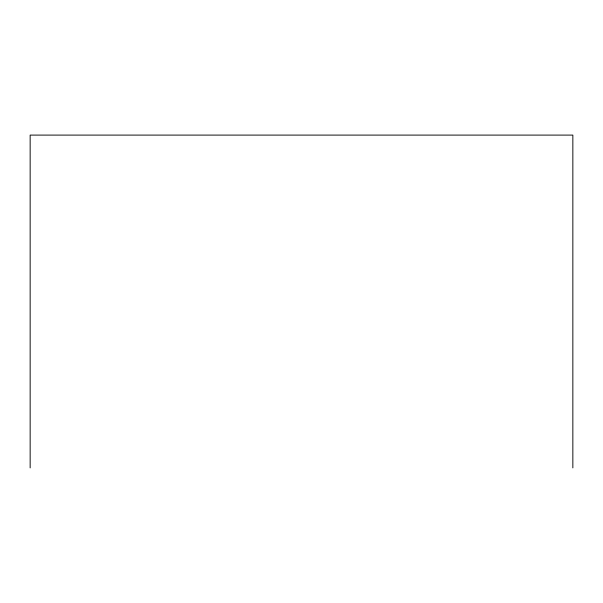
<?xml version="1.0" encoding="UTF-8"?>
<svg xmlns="http://www.w3.org/2000/svg" width="603" height="603" viewBox="0 0 603 603"><rect width="100%" height="100%" fill="white"/><g stroke="black" fill="none" stroke-linecap="round" stroke-linejoin="round"><path stroke-width="0.9" d="M572.85 467.905L572.85 135.095L30.15 135.095L30.15 467.905"/></g></svg>
